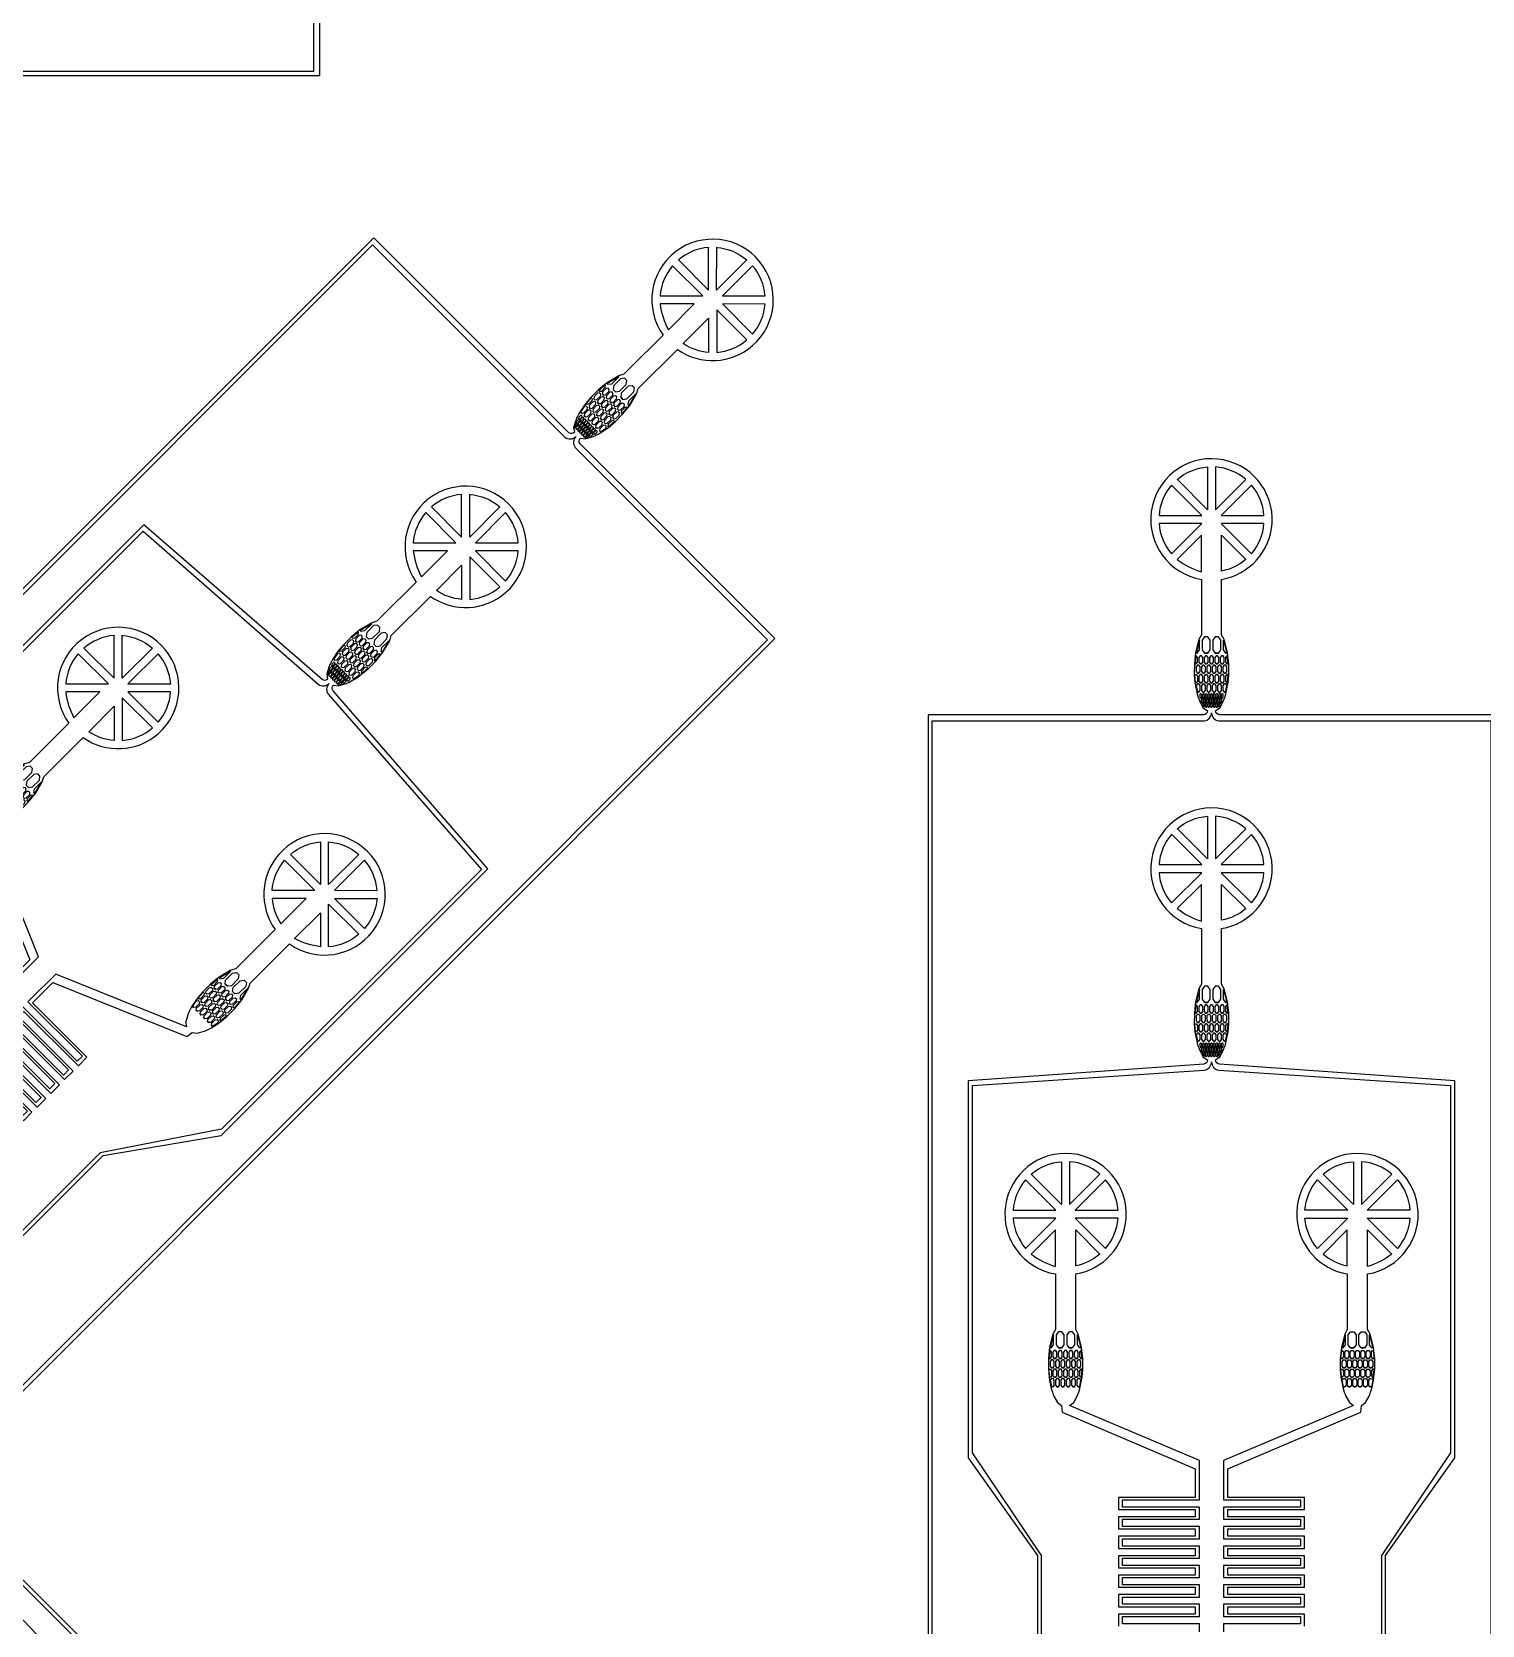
# Model space of a CAD drawing. Extents: x 4056 to 105656, y 4120 to 105720.
# Drawn here: x 39863 to 57772, y 32294 to 51969 of the extents above; entities that cross this region are included whole.
import ezdxf

# ---------------------------------------------------------------- set-up
doc = ezdxf.new("R2010")
doc.units = 13
doc.header["$MEASUREMENT"] = 0
doc.layers.add('Main Layer', color=7, linetype='Continuous', lineweight=0)

# ---------------------------------------------------------------- blocks, each defined once
blk = doc.blocks.new('*U8')
for points in [[(7500, 1325), (1079, 1325)], [(1083, 1275), (7450, 1275), (7450, 923), (50, 1121)]]:
    blk.add_lwpolyline(points)
for points in [[(1500, 2226), (3500, 2226), (3500, 2276), (3500, 16110), (100, 16110, -0.387956), (50, 16162), (101, 16198), (143, 16277), (158, 16310), (163, 16326), (177, 16370), (182, 16392), (198, 16472), (204, 16508), (213, 16608), (212, 16740), (203, 16840), (198, 16880), (156, 17041), (125, 17100), (125, 17784, 0.347177), (748, 18474, 2.252077), (-125, 17784), (-125, 17193), (-125, 17100), (-156, 17041), (-198, 16880), (-203, 16840), (-212, 16740), (-213, 16608), (-204, 16508), (-198, 16472), (-182, 16392), (-177, 16370), (-163, 16326), (-158, 16310), (-143, 16277), (-101, 16197), (-50, 16162, -0.3605), (-95, 16110), (-3500, 16110), (-3500, 2276)], [(2150, 2437), (2150, 5730), (3003, 6936), (3003, 11593), (100, 11798, -0.387956), (50, 11849), (101, 11886), (143, 11965), (158, 11997), (163, 12014), (177, 12058), (182, 12080), (198, 12160), (204, 12196), (213, 12296), (212, 12428), (203, 12528), (198, 12568), (156, 12729), (125, 12787), (125, 13472, 0.347177), (748, 14161, 2.252077), (-125, 13472), (-125, 12880), (-125, 12787), (-156, 12729), (-198, 12568), (-203, 12528), (-212, 12428), (-213, 12296), (-204, 12196), (-198, 12160), (-182, 12080), (-177, 12058), (-163, 12014), (-158, 11997), (-143, 11965), (-101, 11885), (-50, 11849, -0.3605), (-95, 11798), (-3003, 11593), (-3003, 6936), (-2150, 5730), (-2150, 2437)], [(-3450, 2276), (-3450, 16035), (-90, 16035, 0.370989), (0, 16137, 0.370989), (90, 16035), (3450, 16035), (3450, 2276), (1500, 2276)], [(-150, 4787), (-150, 4887), (-1100, 4887), (-1100, 4977), (-150, 4977), (-150, 5027), (-150, 5127), (-1100, 5127), (-1100, 5217), (-150, 5217), (-150, 5267), (-150, 5367), (-1100, 5367), (-1100, 5457), (-150, 5457), (-150, 5507), (-150, 5607), (-1100, 5607), (-1100, 5697), (-150, 5697), (-150, 5747), (-150, 5847), (-1100, 5847), (-1100, 5937), (-150, 5937), (-150, 5987), (-150, 6087), (-1100, 6087), (-1100, 6177), (-150, 6177), (-150, 6227), (-150, 6327), (-1100, 6327), (-1100, 6417), (-150, 6417), (-150, 6467), (-150, 6902), (-1752, 7583), (-1702, 7619), (-1702, 7620), (-1659, 7699), (-1645, 7731), (-1640, 7748), (-1626, 7792), (-1620, 7814), (-1605, 7894), (-1598, 7930), (-1590, 8030), (-1590, 8162), (-1600, 8262), (-1604, 8302), (-1646, 8463), (-1677, 8521), (-1677, 9206, 0.347177), (-1054, 9895, 2.252077), (-1927, 9206, -0.002617), (-1927, 9206), (-1927, 8614), (-1927, 8521), (-1958, 8463), (-2001, 8302), (-2005, 8262), (-2015, 8162), (-2015, 8030), (-2006, 7930), (-2000, 7894), (-1985, 7814), (-1979, 7792), (-1965, 7748), (-1960, 7731), (-1946, 7699), (-1903, 7619), (-1852, 7583), (-1843, 7501), (-200, 6802), (-200, 6447), (-1150, 6447), (-1150, 6447), (-1150, 6297), (-200, 6297), (-200, 6207), (-1150, 6207), (-1150, 6207), (-1150, 6057), (-200, 6057), (-200, 5967), (-1150, 5967), (-1150, 5967), (-1150, 5817), (-200, 5817), (-200, 5727), (-1150, 5727), (-1150, 5727), (-1150, 5577), (-200, 5577), (-200, 5487), (-1150, 5487), (-1150, 5487), (-1150, 5337), (-200, 5337), (-200, 5247), (-1150, 5247), (-1150, 5247), (-1150, 5097), (-200, 5097), (-200, 5007), (-1150, 5007), (-1150, 5007), (-1150, 4857)], [(-2100, 2457), (-2100, 5730), (-2953, 6996), (-2953, 11533), (-90, 11723, 0.370989), (0, 11824, 0.370989), (90, 11723), (2953, 11533), (2953, 6996), (2100, 5730), (2100, 2457)], [(1150, 4857), (1150, 5007), (1150, 5007), (200, 5007), (200, 5097), (1150, 5097), (1150, 5247), (1150, 5247), (200, 5247), (200, 5337), (1150, 5337), (1150, 5487), (1150, 5487), (200, 5487), (200, 5577), (1150, 5577), (1150, 5727), (1150, 5727), (200, 5727), (200, 5817), (1150, 5817), (1150, 5967), (1150, 5967), (200, 5967), (200, 6057), (1150, 6057), (1150, 6207), (1150, 6207), (200, 6207), (200, 6297), (1150, 6297), (1150, 6447), (1150, 6447), (200, 6447), (200, 6802), (200, 6802), (1843, 7501), (1852, 7583), (1903, 7619), (1946, 7699), (1960, 7731), (1965, 7748), (1979, 7792), (1985, 7814), (2000, 7894), (2006, 7930), (2015, 8030), (2015, 8162), (2005, 8262), (2001, 8302), (1958, 8463), (1927, 8521), (1927, 8614), (1927, 9206, -0.002617), (1927, 9206, 2.252077), (1054, 9895, 0.347177), (1677, 9206), (1677, 8521), (1646, 8463), (1604, 8302), (1600, 8262), (1590, 8162), (1590, 8030), (1598, 7930), (1605, 7894), (1620, 7814), (1626, 7792), (1640, 7748), (1645, 7731), (1659, 7699), (1702, 7620), (1702, 7619), (1752, 7583), (150, 6902), (150, 6467), (150, 6417), (1100, 6417), (1100, 6327), (150, 6327), (150, 6227), (150, 6177), (1100, 6177), (1100, 6087), (150, 6087), (150, 5987), (150, 5937), (1100, 5937), (1100, 5847), (150, 5847), (150, 5747), (150, 5697), (1100, 5697), (1100, 5607), (150, 5607), (150, 5507), (150, 5457), (1100, 5457), (1100, 5367), (150, 5367), (150, 5267), (150, 5217), (1100, 5217), (1100, 5127), (150, 5127), (150, 5027), (150, 4977), (1100, 4977), (1100, 4887), (150, 4887), (150, 4787)]]:
    blk.add_lwpolyline(points, format="xyb")
for points in [[(-50, 19172), (-50, 18644), (-424, 19019), (-423, 19017, -0.159174), (-50, 19172, 3734.089472)], [(50, 19172), (50, 18644), (423, 19017, 0.159174), (50, 19172, -3734.089472)], [(-494, 18946, 0.159174), (-648, 18574), (-121, 18574), (-495, 18948), (-494, 18946)], [(494, 18946), (121, 18574), (648, 18574, 0.159174), (494, 18946, 0.000114)], [(-494, 18101), (-121, 18474), (-648, 18474, 0.159174), (-494, 18101, -0.000581)], [(-125, 17876), (-125, 18328), (-423, 18030, 0.092093), (-125, 17876, 1291.273736)], [(494, 18101, 0.159174), (648, 18474), (121, 18474), (494, 18101)], [(125, 17886), (125, 18328), (423, 18030, -0.129437), (125, 17886, 5438.346978)], [(-423, 14705, -0.159174), (-50, 14859), (-50, 14332), (-424, 14706)], [(50, 14859), (50, 14332), (423, 14705, 0.159174)], [(-494, 14634, 0.159174), (-648, 14261), (-121, 14261), (-495, 14636)], [(648, 14261, 0.159174), (494, 14634), (121, 14261)], [(-121, 14161), (-648, 14161, 0.159174), (-494, 13788)], [(-125, 14016), (-423, 13718, 0.092093), (-125, 13563)], [(494, 13788, 0.159174), (648, 14161), (121, 14161)], [(423, 13718, -0.129437), (125, 13574), (125, 14016)], [(-2225, 10439, -0.159174), (-1852, 10593), (-1852, 10066), (-2227, 10440), (-2225, 10439)], [(-1379, 10439, 0.159174), (-1752, 10593), (-1752, 10066), (-1379, 10439)], [(1379, 10439, -0.159174), (1752, 10593), (1752, 10066), (1379, 10439)], [(2225, 10439, 0.159174), (1852, 10593), (1852, 10066), (2227, 10440), (2225, 10439)], [(-2450, 9995), (-1923, 9995), (-2297, 10370), (-2296, 10368, 0.159174), (-2450, 9995, -0.000083)], [(-1154, 9995, 0.159174), (-1309, 10368), (-1682, 9995), (-1154, 9995)], [(1154, 9995, -0.159174), (1309, 10368), (1682, 9995), (1154, 9995)], [(2450, 9995), (1923, 9995), (2297, 10370), (2296, 10368, -0.159174), (2450, 9995, 0.000083)], [(-2450, 9895, 0.159174), (-2296, 9522), (-1923, 9895), (-2450, 9895)], [(-1154, 9895), (-1682, 9895), (-1309, 9522, 0.159174), (-1154, 9895, 0.000176)], [(1154, 9895), (1682, 9895), (1309, 9522, -0.159174), (1154, 9895, -0.000176)], [(2450, 9895, -0.159174), (2296, 9522), (1923, 9895), (2450, 9895)], [(-1927, 9297), (-1927, 9750), (-2225, 9452, 0.092093), (-1927, 9297, -0.000995)], [(-1677, 9307), (-1677, 9750), (-1379, 9452, -0.129437), (-1677, 9307, -0.002246)], [(1677, 9307), (1677, 9750), (1379, 9452, 0.129437), (1677, 9307, 0.002246)], [(1927, 9297), (1927, 9750), (2225, 9452, -0.092093), (1927, 9297, 0.000995)]]:
    blk.add_lwpolyline(points, format="xyb", close=True)
for points in [[(-148, 17033), (-190, 16872), (-178, 16872), (-148, 16912)], [(-116, 17032), (-116, 16912), (-86, 16872), (-46, 16872), (-16, 16912), (-16, 17032), (-46, 17072), (-86, 17072)], [(16, 17032), (16, 16912), (46, 16872), (86, 16872), (116, 16912), (116, 17032), (86, 17072), (46, 17072)], [(148, 17033), (190, 16872), (178, 16872), (148, 16912)], [(-173, 16760), (-173, 16820), (-188, 16840), (-195, 16840), (-204, 16740), (-188, 16740)], [(-204, 16740), (-188, 16740)], [(-175, 16724), (-190, 16704), (-190, 16644), (-175, 16624), (-155, 16624), (-140, 16644), (-140, 16704), (-155, 16724)], [(-178, 16872), (-182, 16872)], [(-142, 16840), (-157, 16820), (-157, 16760), (-142, 16740), (-122, 16740), (-107, 16760), (-107, 16820), (-122, 16840)], [(-122, 16740), (-142, 16740)], [(-109, 16724), (-124, 16704), (-124, 16644), (-109, 16624), (-89, 16624), (-74, 16644), (-74, 16704), (-89, 16724)], [(-76, 16840), (-91, 16820), (-91, 16760), (-76, 16740), (-56, 16740), (-41, 16760), (-41, 16820), (-56, 16840)], [(-46, 16872), (-86, 16872)], [(-56, 16740), (-76, 16740)], [(-43, 16724), (-58, 16704), (-58, 16644), (-43, 16624), (-23, 16624), (-8, 16644), (-8, 16704), (-23, 16724)], [(-10, 16840), (-25, 16820), (-25, 16760), (-10, 16740), (10, 16740), (25, 16760), (25, 16820), (10, 16840)], [(10, 16740), (-10, 16740)], [(23, 16724), (8, 16704), (8, 16644), (23, 16624), (43, 16624), (58, 16644), (58, 16704), (43, 16724)], [(56, 16840), (41, 16820), (41, 16760), (56, 16740), (76, 16740), (91, 16760), (91, 16820), (76, 16840)], [(86, 16872), (46, 16872)], [(76, 16740), (56, 16740)], [(89, 16724), (74, 16704), (74, 16644), (89, 16624), (109, 16624), (124, 16644), (124, 16704), (109, 16724)], [(122, 16840), (107, 16820), (107, 16760), (122, 16740), (142, 16740), (157, 16760), (157, 16820), (142, 16840)], [(142, 16740), (122, 16740)], [(155, 16724), (140, 16704), (140, 16644), (155, 16624), (175, 16624), (190, 16644), (190, 16704), (175, 16724)], [(173, 16820), (173, 16760), (188, 16740), (204, 16740), (195, 16840), (188, 16840)], [(178, 16872), (182, 16872)], [(188, 16740), (204, 16740)], [(-173, 16588), (-173, 16528), (-188, 16508), (-196, 16508), (-205, 16608), (-188, 16608)], [(-155, 16624), (-175, 16624)], [(-142, 16608), (-157, 16588), (-157, 16528), (-142, 16508), (-122, 16508), (-107, 16528), (-107, 16588), (-122, 16608)], [(-89, 16624), (-109, 16624)], [(-76, 16608), (-91, 16588), (-91, 16528), (-76, 16508), (-56, 16508), (-41, 16528), (-41, 16588), (-56, 16608)], [(-23, 16624), (-43, 16624)], [(-10, 16608), (-25, 16588), (-25, 16528), (-10, 16508), (10, 16508), (25, 16528), (25, 16588), (10, 16608)], [(43, 16624), (23, 16624)], [(56, 16608), (41, 16588), (41, 16528), (56, 16508), (76, 16508), (91, 16528), (91, 16588), (76, 16608)], [(109, 16624), (89, 16624)], [(122, 16608), (107, 16588), (107, 16528), (122, 16508), (142, 16508), (157, 16528), (157, 16588), (142, 16608)], [(175, 16624), (155, 16624)], [(173, 16588), (173, 16528), (188, 16508), (196, 16508), (205, 16608), (188, 16608)], [(-155, 16492), (-175, 16492), (-190, 16472), (-174, 16392), (-155, 16392), (-140, 16412), (-140, 16472)], [(-174, 16392), (-155, 16392)], [(-136, 16370), (-144, 16360), (-144, 16330), (-136, 16320), (-126, 16320), (-119, 16330), (-119, 16360), (-126, 16370)], [(-122, 16508), (-142, 16508)], [(-109, 16492), (-124, 16472), (-124, 16412), (-109, 16392), (-89, 16392), (-74, 16412), (-74, 16472), (-89, 16492)], [(-103, 16370), (-111, 16360), (-111, 16330), (-103, 16320), (-93, 16320), (-86, 16330), (-86, 16360), (-93, 16370)], [(-89, 16392), (-109, 16392)], [(-70, 16370), (-78, 16360), (-78, 16330), (-70, 16320), (-60, 16320), (-53, 16330), (-53, 16360), (-60, 16370)], [(-56, 16508), (-76, 16508)], [(-43, 16492), (-58, 16472), (-58, 16412), (-43, 16392), (-23, 16392), (-8, 16412), (-8, 16472), (-23, 16492)], [(-37, 16370), (-45, 16360), (-45, 16330), (-37, 16320), (-27, 16320), (-20, 16330), (-20, 16360), (-27, 16370)], [(-23, 16392), (-43, 16392)], [(-4, 16370), (-12, 16360), (-12, 16330), (-4, 16320), (6, 16320), (13, 16330), (13, 16360), (6, 16370)], [(10, 16508), (-10, 16508)], [(23, 16492), (8, 16472), (8, 16412), (23, 16392), (43, 16392), (58, 16412), (58, 16472), (43, 16492)], [(29, 16370), (21, 16360), (21, 16330), (29, 16320), (39, 16320), (46, 16330), (46, 16360), (39, 16370)], [(43, 16392), (23, 16392)], [(62, 16370), (54, 16360), (54, 16330), (62, 16320), (72, 16320), (79, 16330), (79, 16360), (72, 16370)], [(76, 16508), (56, 16508)], [(89, 16492), (74, 16472), (74, 16412), (89, 16392), (109, 16392), (124, 16412), (124, 16472), (109, 16492)], [(95, 16370), (87, 16360), (87, 16330), (95, 16320), (105, 16320), (112, 16330), (112, 16360), (105, 16370)], [(109, 16392), (89, 16392)], [(128, 16370), (120, 16360), (120, 16330), (128, 16320), (138, 16320), (145, 16330), (145, 16360), (138, 16370)], [(142, 16508), (122, 16508)], [(175, 16492), (155, 16492), (140, 16472), (140, 16412), (155, 16392), (174, 16392), (190, 16472)], [(174, 16392), (155, 16392)], [(188, 16508), (196, 16508)], [(-126, 16320), (-136, 16320)], [(-120, 16312), (-127, 16302), (-127, 16272), (-120, 16262), (-110, 16262), (-102, 16272), (-102, 16302), (-110, 16312)], [(-110, 16262), (-120, 16262)], [(-86, 16214), (-86, 16244), (-93, 16254), (-103, 16254), (-111, 16244), (-93, 16205)], [(-93, 16320), (-103, 16320)], [(-87, 16312), (-94, 16302), (-94, 16272), (-87, 16262), (-77, 16262), (-69, 16272), (-69, 16302), (-77, 16312)], [(-77, 16262), (-87, 16262)], [(-70, 16254), (-78, 16244), (-78, 16214), (-70, 16204), (-60, 16204), (-53, 16214), (-53, 16244), (-60, 16254)], [(-60, 16320), (-70, 16320)], [(-60, 16204), (-70, 16204)], [(-54, 16312), (-61, 16302), (-61, 16272), (-54, 16262), (-44, 16262), (-36, 16272), (-36, 16302), (-44, 16312)], [(-44, 16262), (-54, 16262)], [(-37, 16254), (-45, 16244), (-45, 16214), (-37, 16204), (-27, 16204), (-20, 16214), (-20, 16244), (-27, 16254)], [(-27, 16320), (-37, 16320)], [(-27, 16204), (-37, 16204)], [(-21, 16312), (-28, 16302), (-28, 16272), (-21, 16262), (-11, 16262), (-3, 16272), (-3, 16302), (-11, 16312)], [(-11, 16262), (-21, 16262)], [(-4, 16254), (-12, 16244), (-12, 16214), (-4, 16204), (6, 16204), (13, 16214), (13, 16244), (6, 16254)], [(6, 16320), (-4, 16320)], [(6, 16204), (-4, 16204)], [(12, 16312), (5, 16302), (5, 16272), (12, 16262), (22, 16262), (30, 16272), (30, 16302), (22, 16312)], [(22, 16262), (12, 16262)], [(29, 16254), (21, 16244), (21, 16214), (29, 16204), (39, 16204), (46, 16214), (46, 16244), (39, 16254)], [(39, 16320), (29, 16320)], [(39, 16204), (29, 16204)], [(45, 16312), (38, 16302), (38, 16272), (45, 16262), (55, 16262), (63, 16272), (63, 16302), (55, 16312)], [(55, 16262), (45, 16262)], [(62, 16254), (54, 16244), (54, 16214), (62, 16204), (72, 16204), (79, 16214), (79, 16244), (72, 16254)], [(72, 16320), (62, 16320)], [(72, 16204), (62, 16204)], [(78, 16312), (71, 16302), (71, 16272), (78, 16262), (88, 16262), (96, 16272), (96, 16302), (88, 16312)], [(88, 16262), (78, 16262)], [(87, 16214), (93, 16206), (112, 16244), (105, 16254), (95, 16254), (87, 16244)], [(105, 16320), (95, 16320)], [(111, 16312), (104, 16302), (104, 16272), (111, 16262), (121, 16262), (129, 16272), (129, 16302), (121, 16312)], [(121, 16262), (111, 16262)], [(138, 16320), (128, 16320)], [(-148, 12721), (-190, 12560), (-178, 12560), (-148, 12600)], [(-116, 12720), (-116, 12600), (-86, 12560), (-46, 12560), (-16, 12600), (-16, 12720), (-46, 12760), (-86, 12760)], [(16, 12720), (16, 12600), (46, 12560), (86, 12560), (116, 12600), (116, 12720), (86, 12760), (46, 12760)], [(148, 12721), (190, 12560), (178, 12560), (148, 12600)], [(-173, 12448), (-173, 12508), (-188, 12528), (-195, 12528), (-204, 12428), (-188, 12428)], [(-204, 12428), (-188, 12428)], [(-175, 12412), (-190, 12392), (-190, 12332), (-175, 12312), (-155, 12312), (-140, 12332), (-140, 12392), (-155, 12412)], [(-178, 12560), (-182, 12560)], [(-142, 12528), (-157, 12508), (-157, 12448), (-142, 12428), (-122, 12428), (-107, 12448), (-107, 12508), (-122, 12528)], [(-122, 12428), (-142, 12428)], [(-109, 12412), (-124, 12392), (-124, 12332), (-109, 12312), (-89, 12312), (-74, 12332), (-74, 12392), (-89, 12412)], [(-76, 12528), (-91, 12508), (-91, 12448), (-76, 12428), (-56, 12428), (-41, 12448), (-41, 12508), (-56, 12528)], [(-46, 12560), (-86, 12560)], [(-56, 12428), (-76, 12428)], [(-43, 12412), (-58, 12392), (-58, 12332), (-43, 12312), (-23, 12312), (-8, 12332), (-8, 12392), (-23, 12412)], [(-10, 12528), (-25, 12508), (-25, 12448), (-10, 12428), (10, 12428), (25, 12448), (25, 12508), (10, 12528)], [(10, 12428), (-10, 12428)], [(23, 12412), (8, 12392), (8, 12332), (23, 12312), (43, 12312), (58, 12332), (58, 12392), (43, 12412)], [(56, 12528), (41, 12508), (41, 12448), (56, 12428), (76, 12428), (91, 12448), (91, 12508), (76, 12528)], [(86, 12560), (46, 12560)], [(76, 12428), (56, 12428)], [(89, 12412), (74, 12392), (74, 12332), (89, 12312), (109, 12312), (124, 12332), (124, 12392), (109, 12412)], [(122, 12528), (107, 12508), (107, 12448), (122, 12428), (142, 12428), (157, 12448), (157, 12508), (142, 12528)], [(142, 12428), (122, 12428)], [(155, 12412), (140, 12392), (140, 12332), (155, 12312), (175, 12312), (190, 12332), (190, 12392), (175, 12412)], [(173, 12508), (173, 12448), (188, 12428), (204, 12428), (195, 12528), (188, 12528)], [(178, 12560), (182, 12560)], [(188, 12428), (204, 12428)], [(-173, 12276), (-173, 12216), (-188, 12196), (-196, 12196), (-205, 12296), (-188, 12296)], [(-155, 12312), (-175, 12312)], [(-142, 12296), (-157, 12276), (-157, 12216), (-142, 12196), (-122, 12196), (-107, 12216), (-107, 12276), (-122, 12296)], [(-89, 12312), (-109, 12312)], [(-76, 12296), (-91, 12276), (-91, 12216), (-76, 12196), (-56, 12196), (-41, 12216), (-41, 12276), (-56, 12296)], [(-23, 12312), (-43, 12312)], [(-10, 12296), (-25, 12276), (-25, 12216), (-10, 12196), (10, 12196), (25, 12216), (25, 12276), (10, 12296)], [(43, 12312), (23, 12312)], [(56, 12296), (41, 12276), (41, 12216), (56, 12196), (76, 12196), (91, 12216), (91, 12276), (76, 12296)], [(109, 12312), (89, 12312)], [(122, 12296), (107, 12276), (107, 12216), (122, 12196), (142, 12196), (157, 12216), (157, 12276), (142, 12296)], [(175, 12312), (155, 12312)], [(173, 12276), (173, 12216), (188, 12196), (196, 12196), (205, 12296), (188, 12296)], [(-155, 12180), (-175, 12180), (-190, 12160), (-174, 12080), (-155, 12080), (-140, 12100), (-140, 12160)], [(-174, 12080), (-155, 12080)], [(-136, 12058), (-144, 12048), (-144, 12018), (-136, 12008), (-126, 12008), (-119, 12018), (-119, 12048), (-126, 12058)], [(-122, 12196), (-142, 12196)], [(-126, 12008), (-136, 12008)], [(-109, 12180), (-124, 12160), (-124, 12100), (-109, 12080), (-89, 12080), (-74, 12100), (-74, 12160), (-89, 12180)], [(-103, 12058), (-111, 12048), (-111, 12018), (-103, 12008), (-93, 12008), (-86, 12018), (-86, 12048), (-93, 12058)], [(-89, 12080), (-109, 12080)], [(-93, 12008), (-103, 12008)], [(-70, 12058), (-78, 12048), (-78, 12018), (-70, 12008), (-60, 12008), (-53, 12018), (-53, 12048), (-60, 12058)], [(-56, 12196), (-76, 12196)], [(-60, 12008), (-70, 12008)], [(-43, 12180), (-58, 12160), (-58, 12100), (-43, 12080), (-23, 12080), (-8, 12100), (-8, 12160), (-23, 12180)], [(-37, 12058), (-45, 12048), (-45, 12018), (-37, 12008), (-27, 12008), (-20, 12018), (-20, 12048), (-27, 12058)], [(-23, 12080), (-43, 12080)], [(-27, 12008), (-37, 12008)], [(-4, 12058), (-12, 12048), (-12, 12018), (-4, 12008), (6, 12008), (13, 12018), (13, 12048), (6, 12058)], [(10, 12196), (-10, 12196)], [(6, 12008), (-4, 12008)], [(23, 12180), (8, 12160), (8, 12100), (23, 12080), (43, 12080), (58, 12100), (58, 12160), (43, 12180)], [(29, 12058), (21, 12048), (21, 12018), (29, 12008), (39, 12008), (46, 12018), (46, 12048), (39, 12058)], [(43, 12080), (23, 12080)], [(39, 12008), (29, 12008)], [(62, 12058), (54, 12048), (54, 12018), (62, 12008), (72, 12008), (79, 12018), (79, 12048), (72, 12058)], [(76, 12196), (56, 12196)], [(72, 12008), (62, 12008)], [(89, 12180), (74, 12160), (74, 12100), (89, 12080), (109, 12080), (124, 12100), (124, 12160), (109, 12180)], [(95, 12058), (87, 12048), (87, 12018), (95, 12008), (105, 12008), (112, 12018), (112, 12048), (105, 12058)], [(109, 12080), (89, 12080)], [(105, 12008), (95, 12008)], [(128, 12058), (120, 12048), (120, 12018), (128, 12008), (138, 12008), (145, 12018), (145, 12048), (138, 12058)], [(142, 12196), (122, 12196)], [(138, 12008), (128, 12008)], [(175, 12180), (155, 12180), (140, 12160), (140, 12100), (155, 12080), (174, 12080), (190, 12160)], [(174, 12080), (155, 12080)], [(188, 12196), (196, 12196)], [(-120, 12000), (-127, 11990), (-127, 11960), (-120, 11950), (-110, 11950), (-102, 11960), (-102, 11990), (-110, 12000)], [(-110, 11950), (-120, 11950)], [(-86, 11902), (-86, 11932), (-93, 11942), (-103, 11942), (-111, 11932), (-93, 11893)], [(-87, 12000), (-94, 11990), (-94, 11960), (-87, 11950), (-77, 11950), (-69, 11960), (-69, 11990), (-77, 12000)], [(-77, 11950), (-87, 11950)], [(-70, 11942), (-78, 11932), (-78, 11902), (-70, 11892), (-60, 11892), (-53, 11902), (-53, 11932), (-60, 11942)], [(-60, 11892), (-70, 11892)], [(-54, 12000), (-61, 11990), (-61, 11960), (-54, 11950), (-44, 11950), (-36, 11960), (-36, 11990), (-44, 12000)], [(-44, 11950), (-54, 11950)], [(-37, 11942), (-45, 11932), (-45, 11902), (-37, 11892), (-27, 11892), (-20, 11902), (-20, 11932), (-27, 11942)], [(-27, 11892), (-37, 11892)], [(-21, 12000), (-28, 11990), (-28, 11960), (-21, 11950), (-11, 11950), (-3, 11960), (-3, 11990), (-11, 12000)], [(-11, 11950), (-21, 11950)], [(-4, 11942), (-12, 11932), (-12, 11902), (-4, 11892), (6, 11892), (13, 11902), (13, 11932), (6, 11942)], [(6, 11892), (-4, 11892)], [(12, 12000), (5, 11990), (5, 11960), (12, 11950), (22, 11950), (30, 11960), (30, 11990), (22, 12000)], [(22, 11950), (12, 11950)], [(29, 11942), (21, 11932), (21, 11902), (29, 11892), (39, 11892), (46, 11902), (46, 11932), (39, 11942)], [(39, 11892), (29, 11892)], [(45, 12000), (38, 11990), (38, 11960), (45, 11950), (55, 11950), (63, 11960), (63, 11990), (55, 12000)], [(55, 11950), (45, 11950)], [(62, 11942), (54, 11932), (54, 11902), (62, 11892), (72, 11892), (79, 11902), (79, 11932), (72, 11942)], [(72, 11892), (62, 11892)], [(78, 12000), (71, 11990), (71, 11960), (78, 11950), (88, 11950), (96, 11960), (96, 11990), (88, 12000)], [(88, 11950), (78, 11950)], [(87, 11902), (93, 11894), (112, 11932), (105, 11942), (95, 11942), (87, 11932)], [(111, 12000), (104, 11990), (104, 11960), (111, 11950), (121, 11950), (129, 11960), (129, 11990), (121, 12000)], [(121, 11950), (111, 11950)], [(-1918, 8453), (-1918, 8333), (-1888, 8293), (-1848, 8293), (-1818, 8333), (-1818, 8453), (-1848, 8493), (-1888, 8493)], [(-1786, 8453), (-1786, 8333), (-1756, 8293), (-1716, 8293), (-1686, 8333), (-1686, 8453), (-1716, 8493), (-1756, 8493)], [(1786, 8453), (1786, 8333), (1756, 8293), (1716, 8293), (1686, 8333), (1686, 8453), (1716, 8493), (1756, 8493)], [(1918, 8453), (1918, 8333), (1888, 8293), (1848, 8293), (1818, 8333), (1818, 8453), (1848, 8493), (1888, 8493)], [(-1950, 8455), (-1992, 8293), (-1980, 8293), (-1950, 8333)], [(-1980, 8293), (-1984, 8293)], [(-1848, 8293), (-1888, 8293)], [(-1716, 8293), (-1756, 8293)], [(-1654, 8455), (-1613, 8293), (-1624, 8293), (-1654, 8333)], [(-1624, 8293), (-1621, 8293)], [(1654, 8455), (1613, 8293), (1624, 8293), (1654, 8333)], [(1624, 8293), (1621, 8293)], [(1716, 8293), (1756, 8293)], [(1848, 8293), (1888, 8293)], [(1950, 8455), (1992, 8293), (1980, 8293), (1950, 8333)], [(1980, 8293), (1984, 8293)], [(-1975, 8182), (-1975, 8242), (-1990, 8262), (-1997, 8262), (-2007, 8162), (-1990, 8162)], [(-2007, 8162), (-1990, 8162)], [(-1992, 8126), (-1992, 8066), (-1977, 8046), (-1957, 8046), (-1942, 8066), (-1942, 8126), (-1957, 8146), (-1977, 8146)], [(-1944, 8262), (-1959, 8242), (-1959, 8182), (-1944, 8162), (-1924, 8162), (-1909, 8182), (-1909, 8242), (-1924, 8262)], [(-1924, 8162), (-1944, 8162)], [(-1926, 8126), (-1926, 8066), (-1911, 8046), (-1891, 8046), (-1876, 8066), (-1876, 8126), (-1891, 8146), (-1911, 8146)], [(-1878, 8262), (-1893, 8242), (-1893, 8182), (-1878, 8162), (-1858, 8162), (-1843, 8182), (-1843, 8242), (-1858, 8262)], [(-1858, 8162), (-1878, 8162)], [(-1860, 8126), (-1860, 8066), (-1845, 8046), (-1825, 8046), (-1810, 8066), (-1810, 8126), (-1825, 8146), (-1845, 8146)], [(-1812, 8262), (-1827, 8242), (-1827, 8182), (-1812, 8162), (-1792, 8162), (-1777, 8182), (-1777, 8242), (-1792, 8262)], [(-1792, 8162), (-1812, 8162)], [(-1794, 8126), (-1794, 8066), (-1779, 8046), (-1759, 8046), (-1744, 8066), (-1744, 8126), (-1759, 8146), (-1779, 8146)], [(-1746, 8262), (-1761, 8242), (-1761, 8182), (-1746, 8162), (-1726, 8162), (-1711, 8182), (-1711, 8242), (-1726, 8262)], [(-1726, 8162), (-1746, 8162)], [(-1728, 8126), (-1728, 8066), (-1713, 8046), (-1693, 8046), (-1678, 8066), (-1678, 8126), (-1693, 8146), (-1713, 8146)], [(-1680, 8262), (-1695, 8242), (-1695, 8182), (-1680, 8162), (-1660, 8162), (-1645, 8182), (-1645, 8242), (-1660, 8262)], [(-1660, 8162), (-1680, 8162)], [(-1662, 8126), (-1662, 8066), (-1647, 8046), (-1627, 8046), (-1612, 8066), (-1612, 8126), (-1627, 8146), (-1647, 8146)], [(-1629, 8242), (-1629, 8182), (-1614, 8162), (-1598, 8162), (-1608, 8262), (-1614, 8262)], [(-1614, 8162), (-1598, 8162)], [(1629, 8242), (1629, 8182), (1614, 8162), (1598, 8162), (1608, 8262), (1614, 8262)], [(1614, 8162), (1598, 8162)], [(1662, 8126), (1662, 8066), (1647, 8046), (1627, 8046), (1612, 8066), (1612, 8126), (1627, 8146), (1647, 8146)], [(1680, 8262), (1695, 8242), (1695, 8182), (1680, 8162), (1660, 8162), (1645, 8182), (1645, 8242), (1660, 8262)], [(1660, 8162), (1680, 8162)], [(1728, 8126), (1728, 8066), (1713, 8046), (1693, 8046), (1678, 8066), (1678, 8126), (1693, 8146), (1713, 8146)], [(1746, 8262), (1761, 8242), (1761, 8182), (1746, 8162), (1726, 8162), (1711, 8182), (1711, 8242), (1726, 8262)], [(1726, 8162), (1746, 8162)], [(1794, 8126), (1794, 8066), (1779, 8046), (1759, 8046), (1744, 8066), (1744, 8126), (1759, 8146), (1779, 8146)], [(1812, 8262), (1827, 8242), (1827, 8182), (1812, 8162), (1792, 8162), (1777, 8182), (1777, 8242), (1792, 8262)], [(1792, 8162), (1812, 8162)], [(1860, 8126), (1860, 8066), (1845, 8046), (1825, 8046), (1810, 8066), (1810, 8126), (1825, 8146), (1845, 8146)], [(1878, 8262), (1893, 8242), (1893, 8182), (1878, 8162), (1858, 8162), (1843, 8182), (1843, 8242), (1858, 8262)], [(1858, 8162), (1878, 8162)], [(1926, 8126), (1926, 8066), (1911, 8046), (1891, 8046), (1876, 8066), (1876, 8126), (1891, 8146), (1911, 8146)], [(1944, 8262), (1959, 8242), (1959, 8182), (1944, 8162), (1924, 8162), (1909, 8182), (1909, 8242), (1924, 8262)], [(1924, 8162), (1944, 8162)], [(1992, 8126), (1992, 8066), (1977, 8046), (1957, 8046), (1942, 8066), (1942, 8126), (1957, 8146), (1977, 8146)], [(1975, 8182), (1975, 8242), (1990, 8262), (1997, 8262), (2007, 8162), (1990, 8162)], [(2007, 8162), (1990, 8162)], [(-1975, 7950), (-1990, 7930), (-1998, 7930), (-2007, 8030), (-1990, 8030), (-1975, 8010)], [(-1977, 7914), (-1992, 7894), (-1977, 7814), (-1957, 7814), (-1942, 7834), (-1942, 7894), (-1957, 7914)], [(-1977, 8046), (-1957, 8046)], [(-1959, 8010), (-1959, 7950), (-1944, 7930), (-1924, 7930), (-1909, 7950), (-1909, 8010), (-1924, 8030), (-1944, 8030)], [(-1944, 7930), (-1924, 7930)], [(-1926, 7894), (-1926, 7834), (-1911, 7814), (-1891, 7814), (-1876, 7834), (-1876, 7894), (-1891, 7914), (-1911, 7914)], [(-1911, 8046), (-1891, 8046)], [(-1893, 8010), (-1893, 7950), (-1878, 7930), (-1858, 7930), (-1843, 7950), (-1843, 8010), (-1858, 8030), (-1878, 8030)], [(-1878, 7930), (-1858, 7930)], [(-1860, 7894), (-1860, 7834), (-1845, 7814), (-1825, 7814), (-1810, 7834), (-1810, 7894), (-1825, 7914), (-1845, 7914)], [(-1845, 8046), (-1825, 8046)], [(-1827, 8010), (-1827, 7950), (-1812, 7930), (-1792, 7930), (-1777, 7950), (-1777, 8010), (-1792, 8030), (-1812, 8030)], [(-1812, 7930), (-1792, 7930)], [(-1794, 7894), (-1794, 7834), (-1779, 7814), (-1759, 7814), (-1744, 7834), (-1744, 7894), (-1759, 7914), (-1779, 7914)], [(-1779, 8046), (-1759, 8046)], [(-1761, 8010), (-1761, 7950), (-1746, 7930), (-1726, 7930), (-1711, 7950), (-1711, 8010), (-1726, 8030), (-1746, 8030)], [(-1746, 7930), (-1726, 7930)], [(-1728, 7894), (-1728, 7834), (-1713, 7814), (-1693, 7814), (-1678, 7834), (-1678, 7894), (-1693, 7914), (-1713, 7914)], [(-1713, 8046), (-1693, 8046)], [(-1695, 8010), (-1695, 7950), (-1680, 7930), (-1660, 7930), (-1645, 7950), (-1645, 8010), (-1660, 8030), (-1680, 8030)], [(-1680, 7930), (-1660, 7930)], [(-1647, 7914), (-1662, 7894), (-1662, 7834), (-1647, 7814), (-1628, 7814), (-1612, 7894), (-1627, 7914)], [(-1647, 8046), (-1627, 8046)], [(-1629, 7950), (-1614, 7930), (-1606, 7930), (-1598, 8030), (-1614, 8030), (-1629, 8010)], [(-1606, 7930), (-1614, 7930)], [(1629, 7950), (1614, 7930), (1606, 7930), (1598, 8030), (1614, 8030), (1629, 8010)], [(1606, 7930), (1614, 7930)], [(1647, 7914), (1662, 7894), (1662, 7834), (1647, 7814), (1628, 7814), (1612, 7894), (1627, 7914)], [(1647, 8046), (1627, 8046)], [(1695, 8010), (1695, 7950), (1680, 7930), (1660, 7930), (1645, 7950), (1645, 8010), (1660, 8030), (1680, 8030)], [(1680, 7930), (1660, 7930)], [(1728, 7894), (1728, 7834), (1713, 7814), (1693, 7814), (1678, 7834), (1678, 7894), (1693, 7914), (1713, 7914)], [(1713, 8046), (1693, 8046)], [(1761, 8010), (1761, 7950), (1746, 7930), (1726, 7930), (1711, 7950), (1711, 8010), (1726, 8030), (1746, 8030)], [(1746, 7930), (1726, 7930)], [(1794, 7894), (1794, 7834), (1779, 7814), (1759, 7814), (1744, 7834), (1744, 7894), (1759, 7914), (1779, 7914)], [(1779, 8046), (1759, 8046)], [(1827, 8010), (1827, 7950), (1812, 7930), (1792, 7930), (1777, 7950), (1777, 8010), (1792, 8030), (1812, 8030)], [(1812, 7930), (1792, 7930)], [(1860, 7894), (1860, 7834), (1845, 7814), (1825, 7814), (1810, 7834), (1810, 7894), (1825, 7914), (1845, 7914)], [(1845, 8046), (1825, 8046)], [(1893, 8010), (1893, 7950), (1878, 7930), (1858, 7930), (1843, 7950), (1843, 8010), (1858, 8030), (1878, 8030)], [(1878, 7930), (1858, 7930)], [(1926, 7894), (1926, 7834), (1911, 7814), (1891, 7814), (1876, 7834), (1876, 7894), (1891, 7914), (1911, 7914)], [(1911, 8046), (1891, 8046)], [(1959, 8010), (1959, 7950), (1944, 7930), (1924, 7930), (1909, 7950), (1909, 8010), (1924, 8030), (1944, 8030)], [(1944, 7930), (1924, 7930)], [(1977, 7914), (1992, 7894), (1977, 7814), (1957, 7814), (1942, 7834), (1942, 7894), (1957, 7914)], [(1977, 8046), (1957, 8046)], [(1975, 7950), (1990, 7930), (1998, 7930), (2007, 8030), (1990, 8030), (1975, 8010)], [(-1957, 7814), (-1977, 7814)], [(-1911, 7814), (-1891, 7814)], [(-1845, 7814), (-1825, 7814)], [(-1779, 7814), (-1759, 7814)], [(-1713, 7814), (-1693, 7814)], [(-1647, 7814), (-1628, 7814)], [(1647, 7814), (1628, 7814)], [(1713, 7814), (1693, 7814)], [(1779, 7814), (1759, 7814)], [(1845, 7814), (1825, 7814)], [(1911, 7814), (1891, 7814)], [(1957, 7814), (1977, 7814)]]:
    blk.add_lwpolyline(points, close=True)
blk = doc.blocks.new('*U9')
at = {"color": 0, "linetype": 'ByBlock', "lineweight": -2, "transparency": 16777216}
for p, rotation in [((27307, 54931), 270), ((35171, 35560), 314.9999999999999)]:
    blk.add_blockref('*U8', p, dxfattribs=dict(at, rotation=rotation))
blk.add_blockref('*U8', (54430, 27424), dxfattribs=at)

msp = doc.modelspace()

# ---------------------------------------------------------------- linework, layer by layer
at = {"layer": 'Main Layer'}
msp.add_circle((54856, 54920), 50800, dxfattribs=at)

# ---------------------------------------------------------------- block references
at = {"lineweight": 0}
msp.add_blockref('*U9', (0, 0), dxfattribs=at)

doc.saveas('drawing.dxf')
